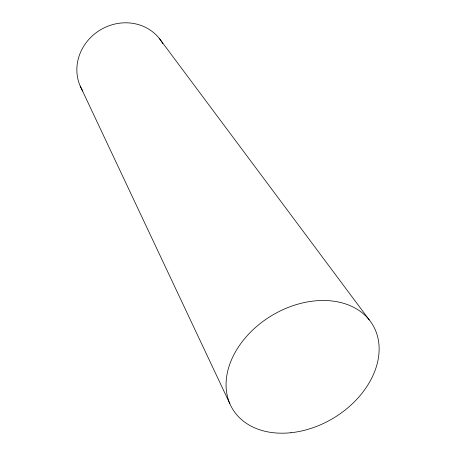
<?xml version="1.0" encoding="UTF-8"?>
<svg xmlns="http://www.w3.org/2000/svg" width="456" height="456" viewBox="0 0 456 456"><rect width="100%" height="100%" fill="white"/><g stroke="black" fill="none" stroke-linecap="round" stroke-linejoin="round"><path stroke-width="0.68" d="M159.389 38.549L369.257 319.901M80.239 86.116L229.841 403.663M82.804 91.001A46.495 42.864 -31 0 1 100.616 29.748A46.495 42.864 -31 0 1 162.809 43.633M290.934 432.727A81.727 59.85 -31 0 0 373.943 327.066A81.727 59.85 -31 0 0 242.917 340.763A81.727 59.85 -31 0 0 290.934 432.727"/></g></svg>
